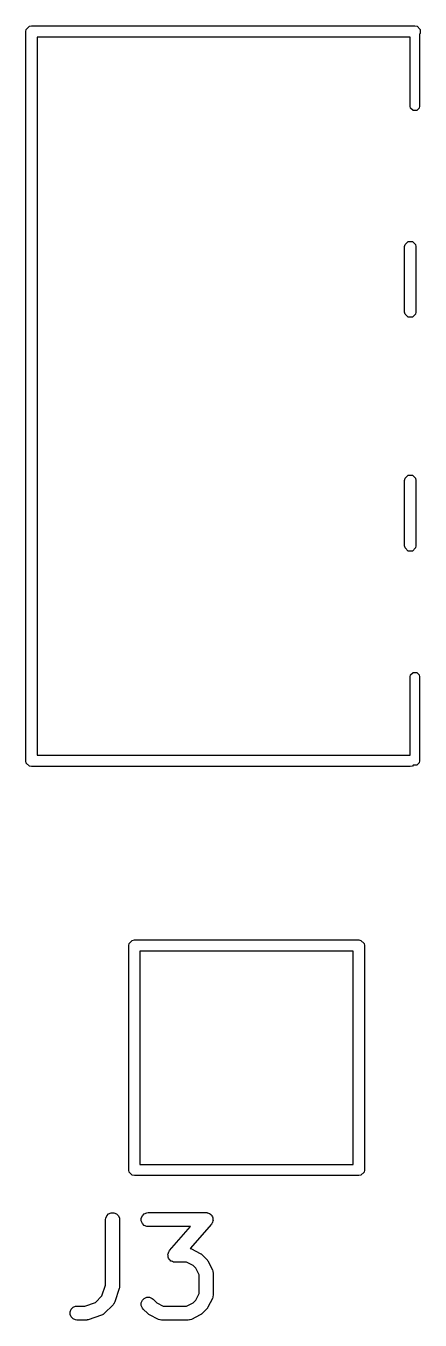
# Model space of a CAD drawing. Extents: x 187.8 to 249.8, y -111.9 to -82.6.
# Drawn here: x 187.84 to 192.06, y -111.88 to -98.04 of the extents above; entities that cross this region are included whole.
import ezdxf

# ---------------------------------------------------------------- set-up
doc = ezdxf.new("R2010")
doc.units = 0
doc.layers.add('BLACK', color=7, linetype='CONTINUOUS')

msp = doc.modelspace()

# ---------------------------------------------------------------- linework, layer by layer
at = {"layer": 'BLACK', "linetype": 'CONTINUOUS'}
for p, q in [((187.84, -98.1), (187.844567, -98.077039)), ((187.84, -105.9), (187.84, -98.1)), ((187.844567, -98.077039), (187.877039, -98.044567)), ((187.877039, -98.044567), (187.9, -98.04)), ((187.9, -98.04), (192, -98.04)), ((192, -98.04), (192.022961, -98.044567)), ((192.022961, -98.044567), (192.055433, -98.077039)), ((192.055433, -98.122961), (192.05, -98.128394)), ((192.055433, -98.077039), (192.055433, -98.122961)), ((191.95, -98.16), (187.96, -98.16)), ((187.96, -98.16), (187.96, -105.84)), ((191.95, -98.9), (191.95, -98.16)), ((192.05, -98.128394), (192.05, -98.9)), ((191.953806, -98.919134), (191.95, -98.9)), ((191.980866, -98.946194), (191.953806, -98.919134)), ((192.019134, -98.946194), (191.980866, -98.946194)), ((192.046194, -98.919134), (192.019134, -98.946194)), ((192.05, -98.9), (192.046194, -98.919134)), ((191.89, -100.4), (191.894567, -100.377039)), ((191.89, -101.1), (191.89, -100.4)), ((191.894567, -100.377039), (191.927039, -100.344567)), ((191.927039, -100.344567), (191.972961, -100.344567)), ((191.972961, -100.344567), (192.005433, -100.377039)), ((192.005433, -100.377039), (192.01, -100.4)), ((192.01, -100.4), (192.01, -101.1)), ((191.894567, -101.122961), (191.89, -101.1)), ((191.927039, -101.155433), (191.894567, -101.122961)), ((191.972961, -101.155433), (191.927039, -101.155433)), ((192.005433, -101.122961), (191.972961, -101.155433)), ((192.01, -101.1), (192.005433, -101.122961)), ((191.89, -102.9), (191.894567, -102.877039)), ((191.89, -103.6), (191.89, -102.9)), ((191.894567, -102.877039), (191.927039, -102.844567)), ((191.927039, -102.844567), (191.972961, -102.844567)), ((191.972961, -102.844567), (192.005433, -102.877039)), ((192.005433, -102.877039), (192.01, -102.9)), ((192.01, -102.9), (192.01, -103.6)), ((191.894567, -103.622961), (191.89, -103.6)), ((191.927039, -103.655433), (191.894567, -103.622961)), ((191.972961, -103.655433), (191.927039, -103.655433)), ((192.005433, -103.622961), (191.972961, -103.655433)), ((192.01, -103.6), (192.005433, -103.622961)), ((191.95, -105), (191.953806, -104.980866)), ((191.95, -105.84), (191.95, -105)), ((191.953806, -104.980866), (191.980866, -104.953806)), ((191.980866, -104.953806), (192.019134, -104.953806)), ((192.019134, -104.953806), (192.046194, -104.980866)), ((192.046194, -104.980866), (192.05, -105)), ((192.05, -105), (192.05, -105.9)), ((187.96, -105.84), (191.95, -105.84)), ((187.844567, -105.922961), (187.84, -105.9)), ((187.877039, -105.955433), (187.844567, -105.922961)), ((187.9, -105.96), (187.877039, -105.955433)), ((191.95, -105.96), (187.9, -105.96)), ((191.972961, -105.955433), (191.95, -105.96)), ((191.9822, -105.946194), (191.972961, -105.955433)), ((192.019134, -105.946194), (191.9822, -105.946194)), ((192.046194, -105.919134), (192.019134, -105.946194)), ((192.05, -105.9), (192.046194, -105.919134)), ((188.94, -107.875), (188.944567, -107.852039)), ((188.94, -110.275), (188.94, -107.875)), ((188.944567, -107.852039), (188.977039, -107.819567)), ((188.977039, -107.819567), (189, -107.815)), ((189, -107.815), (191.4, -107.815)), ((189.06, -107.935), (189.06, -110.215)), ((191.34, -107.935), (189.06, -107.935)), ((191.34, -110.215), (191.34, -107.935)), ((191.4, -107.815), (191.422961, -107.819567)), ((191.422961, -107.819567), (191.455433, -107.852039)), ((191.455433, -107.852039), (191.46, -107.875)), ((191.46, -107.875), (191.46, -110.275)), ((188.944567, -110.297961), (188.94, -110.275)), ((188.977039, -110.330433), (188.944567, -110.297961)), ((189.06, -110.215), (191.34, -110.215)), ((191.455433, -110.297961), (191.422961, -110.330433)), ((191.46, -110.275), (191.455433, -110.297961)), ((189, -110.335), (188.977039, -110.330433)), ((191.4, -110.335), (189, -110.335)), ((191.422961, -110.330433), (191.4, -110.335)), ((188.691666, -110.804819), (188.693107, -110.790187)), ((188.691666, -111.506934), (188.691666, -110.804819)), ((188.693107, -110.790187), (188.704306, -110.763151)), ((188.704306, -110.763151), (188.724998, -110.742459)), ((188.724998, -110.742459), (188.752034, -110.73126)), ((188.752034, -110.73126), (188.781298, -110.73126)), ((188.781298, -110.73126), (188.808334, -110.742459)), ((188.808334, -110.742459), (188.829026, -110.763151)), ((188.829026, -110.763151), (188.840225, -110.790187)), ((188.840225, -110.790187), (188.841666, -110.804819)), ((188.841666, -110.804819), (188.841666, -111.519104)), ((189.07406, -110.790187), (189.085259, -110.763151)), ((189.07406, -110.819451), (189.07406, -110.790187)), ((189.085259, -110.846487), (189.07406, -110.819451)), ((189.085259, -110.763151), (189.105951, -110.742459)), ((189.105951, -110.867179), (189.085259, -110.846487)), ((189.105951, -110.742459), (189.132987, -110.73126)), ((189.132987, -110.73126), (189.147619, -110.729819)), ((189.147619, -110.729819), (189.766666, -110.729819)), ((189.823109, -110.854207), (189.596213, -111.113516)), ((189.766666, -110.729819), (189.774404, -110.730581)), ((189.774404, -110.730581), (189.776372, -110.73045)), ((189.776372, -110.73045), (189.777727, -110.730908)), ((189.777727, -110.730908), (189.781298, -110.73126)), ((189.781298, -110.73126), (189.792555, -110.735923)), ((189.792555, -110.735923), (189.804093, -110.739825)), ((189.804093, -110.739825), (189.805997, -110.74149)), ((189.805997, -110.74149), (189.808334, -110.742459)), ((189.808334, -110.742459), (189.816944, -110.751069)), ((189.816944, -110.751069), (189.826117, -110.759095)), ((189.82763, -110.847882), (189.823109, -110.854207)), ((189.826117, -110.759095), (189.827239, -110.761364)), ((189.827239, -110.761364), (189.829026, -110.763151)), ((189.829026, -110.846487), (189.82763, -110.847882)), ((189.829026, -110.763151), (189.833686, -110.774401)), ((189.829574, -110.845163), (189.829026, -110.846487)), ((189.83166, -110.842246), (189.829574, -110.845163)), ((189.835561, -110.830708), (189.83166, -110.842246)), ((189.833686, -110.774401), (189.839089, -110.785327)), ((189.840225, -110.819451), (189.835561, -110.830708)), ((189.839089, -110.785327), (189.839257, -110.78785)), ((189.839257, -110.78785), (189.840225, -110.790187)), ((189.840225, -110.790187), (189.840225, -110.802371)), ((189.840225, -110.802371), (189.841035, -110.814525)), ((189.841035, -110.814525), (189.840225, -110.81692)), ((189.840225, -110.81692), (189.840225, -110.819451)), ((189.132987, -110.878378), (189.105951, -110.867179)), ((189.147619, -110.879819), (189.132987, -110.878378)), ((189.601384, -110.879819), (189.147619, -110.879819)), ((189.37689, -111.136383), (189.601384, -110.879819)), ((189.596213, -111.113516), (189.609731, -111.118689)), ((189.609731, -111.118689), (189.704969, -111.166308)), ((189.358964, -111.176065), (189.359774, -111.173669)), ((189.359774, -111.188218), (189.358964, -111.176065)), ((189.359774, -111.171139), (189.364437, -111.159881)), ((189.359774, -111.173669), (189.359774, -111.171139)), ((189.359774, -111.200403), (189.359774, -111.188218)), ((189.360741, -111.202739), (189.359774, -111.200403)), ((189.36091, -111.205263), (189.360741, -111.202739)), ((189.366312, -111.216188), (189.36091, -111.205263)), ((189.364437, -111.159881), (189.368339, -111.148344)), ((189.370973, -111.227439), (189.366312, -111.216188)), ((189.368339, -111.148344), (189.370424, -111.145426)), ((189.370424, -111.145426), (189.370973, -111.144103)), ((189.370973, -111.144103), (189.372368, -111.142707)), ((189.372759, -111.229225), (189.370973, -111.227439)), ((189.372368, -111.142707), (189.37689, -111.136383)), ((189.373882, -111.231495), (189.372759, -111.229225)), ((189.383054, -111.23952), (189.373882, -111.231495)), ((189.391665, -111.248131), (189.383054, -111.23952)), ((189.394001, -111.249099), (189.391665, -111.248131)), ((189.395906, -111.250765), (189.394001, -111.249099)), ((189.407443, -111.254666), (189.395906, -111.250765)), ((189.418701, -111.25933), (189.407443, -111.254666)), ((189.422271, -111.259681), (189.418701, -111.25933)), ((189.423627, -111.26014), (189.422271, -111.259681)), ((189.425594, -111.260008), (189.423627, -111.26014)), ((189.433333, -111.260771), (189.425594, -111.260008)), ((189.558485, -111.260771), (189.433333, -111.260771)), ((189.627001, -111.295029), (189.558485, -111.260771)), ((189.704969, -111.166308), (189.711268, -111.170272)), ((189.711268, -111.170272), (189.713096, -111.17103)), ((189.713096, -111.17103), (189.715152, -111.172718)), ((189.715152, -111.172718), (189.717412, -111.17414)), ((189.717412, -111.17414), (189.718711, -111.175638)), ((189.718711, -111.175638), (189.724461, -111.180357)), ((189.724461, -111.180357), (189.77208, -111.227976)), ((189.77208, -111.227976), (189.776798, -111.233725)), ((189.776798, -111.233725), (189.778297, -111.235025)), ((189.778297, -111.235025), (189.779718, -111.237284)), ((189.779718, -111.237284), (189.781407, -111.239341)), ((189.781407, -111.239341), (189.782164, -111.241168)), ((189.782164, -111.241168), (189.786129, -111.247468)), ((189.786129, -111.247468), (189.833748, -111.342706)), ((189.657408, -111.325436), (189.627001, -111.295029)), ((189.691666, -111.393952), (189.657408, -111.325436)), ((189.691666, -111.596637), (189.691666, -111.393952)), ((189.833748, -111.342706), (189.839003, -111.356437)), ((189.839003, -111.356437), (189.839194, -111.359126)), ((189.839194, -111.359126), (189.840225, -111.361615)), ((189.840225, -111.361615), (189.841666, -111.376247)), ((189.841666, -111.376247), (189.841666, -111.614342)), ((188.653494, -111.621447), (188.691666, -111.506934)), ((188.837817, -111.542822), (188.790198, -111.685678)), ((188.839466, -111.535566), (188.837817, -111.542822)), ((188.840225, -111.533736), (188.839466, -111.535566)), ((188.840486, -111.531082), (188.840225, -111.533736)), ((188.841077, -111.528485), (188.840486, -111.531082)), ((188.841666, -111.519104), (188.840936, -111.52651)), ((188.840936, -111.52651), (188.841077, -111.528485)), ((188.583295, -111.691647), (188.653494, -111.621447)), ((188.790198, -111.685678), (188.784204, -111.699104)), ((189.07406, -111.694948), (189.085259, -111.667912)), ((189.085259, -111.667912), (189.105952, -111.647219)), ((189.105952, -111.647219), (189.132988, -111.636021)), ((189.132988, -111.636021), (189.162251, -111.636021)), ((189.162251, -111.636021), (189.189287, -111.64722)), ((189.189287, -111.64722), (189.200653, -111.656548)), ((189.200653, -111.656548), (189.239665, -111.695561)), ((189.627, -111.695561), (189.657407, -111.665153)), ((189.657407, -111.665153), (189.691666, -111.596637)), ((189.833748, -111.647883), (189.786129, -111.743121)), ((189.839003, -111.634152), (189.833748, -111.647883)), ((189.839194, -111.631462), (189.839003, -111.634152)), ((189.840225, -111.628974), (189.839194, -111.631462)), ((189.841666, -111.614342), (189.840225, -111.628974)), ((188.312155, -111.790187), (188.323354, -111.763151)), ((188.312155, -111.819451), (188.312155, -111.790187)), ((188.323354, -111.846487), (188.312155, -111.819451)), ((188.323354, -111.763151), (188.344046, -111.742459)), ((188.344046, -111.742459), (188.371082, -111.73126)), ((188.371082, -111.73126), (188.385714, -111.729819)), ((188.385714, -111.729819), (188.468782, -111.729819)), ((188.468782, -111.729819), (188.583295, -111.691647)), ((188.660951, -111.822357), (188.647526, -111.828351)), ((188.662986, -111.820591), (188.660951, -111.822357)), ((188.665477, -111.81956), (188.662986, -111.820591)), ((188.676842, -111.810233), (188.665477, -111.81956)), ((188.772081, -111.714993), (188.676842, -111.810233)), ((188.781408, -111.703628), (188.772081, -111.714993)), ((188.782438, -111.701139), (188.781408, -111.703628)), ((188.784204, -111.699104), (188.782438, -111.701139)), ((189.07406, -111.724211), (189.07406, -111.694948)), ((189.085258, -111.751247), (189.07406, -111.724211)), ((189.094585, -111.762612), (189.085258, -111.751247)), ((189.142204, -111.810232), (189.094585, -111.762612)), ((189.147953, -111.81495), (189.142204, -111.810232)), ((189.149254, -111.81645), (189.147953, -111.81495)), ((189.151513, -111.817872), (189.149254, -111.81645)), ((189.15357, -111.81956), (189.151513, -111.817872)), ((189.155397, -111.820317), (189.15357, -111.81956)), ((189.161697, -111.824282), (189.155397, -111.820317)), ((189.256935, -111.871901), (189.161697, -111.824282)), ((189.239665, -111.695561), (189.308181, -111.729819)), ((189.308181, -111.729819), (189.558485, -111.729819)), ((189.558485, -111.729819), (189.627, -111.695561)), ((189.704969, -111.824282), (189.609731, -111.871901)), ((189.711268, -111.820317), (189.704969, -111.824282)), ((189.713096, -111.81956), (189.711268, -111.820317)), ((189.715152, -111.817872), (189.713096, -111.81956)), ((189.717412, -111.81645), (189.715152, -111.817872)), ((189.718712, -111.81495), (189.717412, -111.81645)), ((189.724462, -111.810232), (189.718712, -111.81495)), ((189.77208, -111.762613), (189.724462, -111.810232)), ((189.776798, -111.756863), (189.77208, -111.762613)), ((189.778297, -111.755564), (189.776798, -111.756863)), ((189.779718, -111.753305), (189.778297, -111.755564)), ((189.781408, -111.751247), (189.779718, -111.753305)), ((189.782165, -111.749417), (189.781408, -111.751247)), ((189.786129, -111.743121), (189.782165, -111.749417)), ((188.344046, -111.867179), (188.323354, -111.846487)), ((188.371082, -111.878378), (188.344046, -111.867179)), ((188.385714, -111.879819), (188.371082, -111.878378)), ((188.480952, -111.879819), (188.385714, -111.879819)), ((188.488357, -111.879089), (188.480952, -111.879819)), ((188.490332, -111.87923), (188.488357, -111.879089)), ((188.492929, -111.878639), (188.490332, -111.87923)), ((188.495584, -111.878378), (188.492929, -111.878639)), ((188.497415, -111.877619), (188.495584, -111.878378)), ((188.504669, -111.87597), (188.497415, -111.877619)), ((188.647526, -111.828351), (188.504669, -111.87597)), ((189.270666, -111.877156), (189.256935, -111.871901)), ((189.273355, -111.877347), (189.270666, -111.877156)), ((189.275844, -111.878378), (189.273355, -111.877347)), ((189.290476, -111.879819), (189.275844, -111.878378)), ((189.57619, -111.879819), (189.290476, -111.879819)), ((189.590822, -111.878378), (189.57619, -111.879819)), ((189.593311, -111.877346), (189.590822, -111.878378)), ((189.595999, -111.877156), (189.593311, -111.877346)), ((189.609731, -111.871901), (189.595999, -111.877156))]:
    msp.add_line(p, q, dxfattribs=at)

doc.saveas('drawing.dxf')
